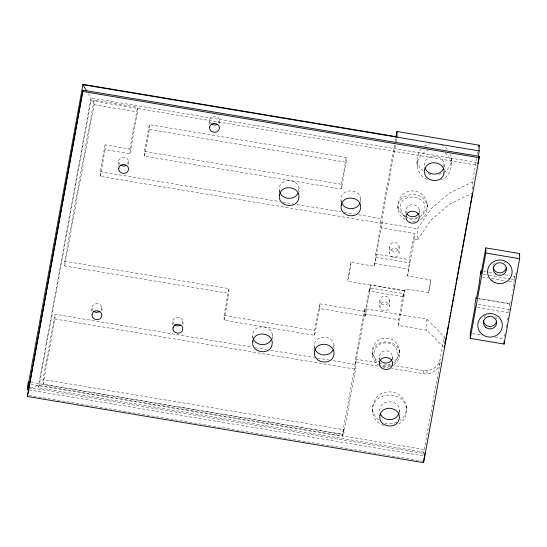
<?xml version="1.0" encoding="UTF-8"?>
<svg xmlns="http://www.w3.org/2000/svg" width="547" height="547" viewBox="0 0 547 547"><rect width="100%" height="100%" fill="white"/><g stroke="black" fill="none" stroke-linecap="round" stroke-linejoin="round"><path stroke-width="0.41" stroke-dasharray="2.73 2.05" d="M92.04 311.578C88.751 301.828 104.176 300.624 101.797 310.826M101.783 307.626L100.682 310.928M118.713 165.303C115.424 155.553 130.849 154.35 128.47 164.551M128.456 161.351L127.355 164.654M172.982 325.096C169.782 314.675 185.891 314.58 182.746 325.144M182.732 321.144L182.308 323.455M209.61 124.231C206.328 114.48 221.754 113.277 219.368 123.478M219.361 120.278L218.26 123.581M252.666 337.998C250.184 322.436 275.531 323.639 272.187 338.894M272.085 337.26L272.174 334.894M279.339 191.723C276.857 176.161 302.211 177.365 298.86 192.619M298.758 190.985L298.847 188.619M314.422 348.309C311.824 333.328 336.46 333.567 333.943 348.412M333.841 347.571L333.93 345.205M341.102 202.034C338.497 187.053 363.133 187.293 360.617 202.137M360.514 201.296L360.61 198.93M379.618 365.362C367.488 359.994 370.722 338.552 384.616 338.313C398.852 336.323 405.361 357.28 393.881 364.671M372.268 355.283C370.62 338.702 398.189 336.938 399.583 353.184M383.837 425.409C366.627 420.889 369.786 392.233 387.905 392.09C406.708 389.56 414.407 417.99 396.848 424.937M372.466 411.946C370.763 390.955 404.452 388.958 406.612 409.313M379.358 360.726C378.449 356.466 380.309 351.051 385.307 350.853C391.372 350.244 393.97 357.129 392.541 362.155M405.19 219.497C391.064 212.393 398.797 187.443 415.029 191.306C429.484 192.79 432.007 215.798 418.414 220.441M397.963 209.084C396.206 191.32 425.744 189.426 427.234 206.834M392.52 356.446L391.953 359.564M399.577 349.923C399.966 354.47 397.642 358.9 393.874 361.41M406.031 213.631C403.713 200.612 422.927 202.568 419.214 215.06M399.201 412.24C401.245 397.327 375.44 399.05 380.356 413.696M406.606 406.592C407.036 411.994 404.507 417.429 400.021 420.493M427.18 179.484C415.583 174.671 414.106 158.008 421.067 148.887M417.238 166.438C416.534 159.204 421.546 152.428 428.322 150.186M419.132 211.771L419.193 210.171M427.228 203.573C427.645 208.448 425.156 213.193 421.115 215.88M443.973 166.739C445.6 151.751 421.005 153.543 424.561 168.326M450.359 153.782C454.092 162.644 447.432 173.269 438.092 174.527M451.364 157.83C452.738 166.705 449.866 177.262 440.301 180.066M394.572 144.839L380.411 222.485L380.432 227.791L375.659 253.945L375.673 257.206L374.305 266.198L351.01 262.307L347.557 281.233L370.859 285.124L365.198 316.166L319.578 308.549L319.564 303.79L365.177 311.407L365.198 316.166M513.202 276.153L514.85 276.433L513.729 283.305A11.35 0.574 -80.5 0 1 512.826 290.279M351.01 262.307L350.265 267.743A11.35 0.574 -80.5 0 1 348.309 278.457L347.557 281.233M403.31 296.782L403.303 293.52L369.471 287.866L369.485 291.127L403.31 296.782L404.452 290.532A11.35 0.574 -80.5 0 0 405.033 289.698L405.245 288.795L428.547 292.686L428.739 291.893A11.35 0.574 -80.5 0 0 430.694 281.179L430.879 279.9L407.577 276.003L407.795 274.546A11.35 0.574 -80.5 0 0 408.356 269.103L409.498 262.854L409.484 259.593L414.257 233.439L380.432 227.791M424.369 452.246L38.673 387.83L91.028 100.71L91.021 97.995L88.477 93.804M444.273 343.796L444.246 336.631L426.817 319.099L364.685 308.72L355.495 359.126L355.529 369.184L343.625 434.455L43.104 384.261L43.083 379.502L54.987 314.231L251.969 347.133M319.578 308.549L314.696 335.332L224.092 320.2L228.974 293.418L64.676 265.972L64.655 261.213L94.063 99.978L137.55 107.239L137.57 111.998L129.954 153.748L105.106 149.598L105.086 144.839L129.94 148.989L129.954 153.748M43.104 384.261L55.008 318.99L54.987 314.231M64.676 265.972L94.077 104.737L94.063 99.978M374.305 266.198L382.1 223.456L100.217 176.373L100.204 171.621L105.086 144.839M100.217 176.373L105.106 149.598M129.94 148.989L137.55 107.239M144.435 151.41L149.317 124.627L346.237 157.515L346.251 162.274L341.369 189.057L144.456 156.168L144.435 151.41L341.355 184.298L341.369 189.057M144.456 156.168L149.338 129.386L149.317 124.627M224.092 320.2L224.072 315.441L228.961 288.659L64.655 261.213M314.696 335.332L314.675 330.573L319.564 303.79M341.355 184.298L346.237 157.515M395.18 141.495L395.789 138.159M30.858 384.363L342.388 436.39L342.381 434.352L355.502 362.387L379.003 366.312M342.388 436.39L343.612 429.696L43.083 379.502M364.685 308.72L364.705 314.019L355.509 364.425L331.94 360.487M365.177 311.407L369.471 287.866M382.1 223.456L382.086 218.697L395.502 145.14M396.11 141.796L397.026 136.777M369.485 291.127L370.627 284.878L404.452 290.532M443.685 347.167L426.858 330.244L398.551 325.513L398.531 319.674L403.303 293.52M398.551 325.513L405.245 288.795M407.577 276.003L414.277 239.285L414.257 233.439M428.547 292.686L430.879 279.9M391.577 365.15L423.46 370.476C430.639 371.652 438.544 367.085 440.034 359.748L444.246 336.631M472.471 189.166L472.444 182.001L476.717 158.582M477.483 154.398L477.934 151.888M29.046 389.984L423.563 455.877L423.556 453.429L440.041 363.01L440.034 359.748M508.833 311.093L509.9 303.599L478.543 298.361M504.519 336.426L505.264 332.337M506.153 327.434L506.604 324.986M507.5 320.077L508.095 316.809M515.759 274.785L516.204 272.338M440.041 363.01C438.557 370.346 430.653 374.921 423.474 373.738L391.59 368.411M414.277 239.285L417.566 239.832L417.532 228.687L431.111 208.769L449.846 192.845L472.444 182.001M417.566 239.832L431.152 219.915L449.88 203.99L472.485 193.146M404.52 291.011L370.859 285.124M420.287 216.783C439.938 194.582 390.25 187.669 402.619 214.424M393.614 363.058C403.33 356.623 395.611 341.15 384.767 342.935C374.716 342.962 369.615 356.993 378.121 362.887M424.342 146.104L428.301 144.203L430.482 143.765M396.835 422.222C392.582 424.226 387.481 424.13 383.112 422.482M30.372 388.479L38.659 385.109L424.356 449.531M417.723 217.508L413.983 218.26L410.147 218.089L406.476 217.009M416.882 218.636L413.764 219.258L410.565 219.121L407.508 218.219M415.488 221.22L410.161 221.35M390.202 364.911L387.085 365.533L383.891 365.396L380.835 364.493M390.715 366.189L387.228 366.893L383.645 366.729L380.22 365.724M476.717 162.411L91.021 97.995L38.659 385.109L38.673 387.83M91.028 100.71L476.724 165.132M94.077 104.737L137.57 111.998M149.338 129.386L346.251 162.274M100.204 171.621L279.428 201.556M282.799 202.117L292.891 203.805M297.103 204.503L340.856 211.812M344.22 212.373L354.319 214.062M358.524 214.766L382.086 218.697M380.411 222.485L417.532 228.687M483.5 271.196L488.45 272.023M489.278 272.16L492.573 272.707M504.949 274.779L509.9 275.606M375.659 253.945L409.484 259.593M483.514 274.457L488.464 275.285M489.285 275.421L509.913 278.867M510.734 279.004L514.864 279.695L514.85 276.433M375.673 257.206L409.498 262.854M482.433 277.055L488.204 278.02M491.507 278.573L505.531 280.912M508.833 281.466L513.783 282.293M374.531 263.456L408.356 269.103M478.604 298.765L509.954 304.002A11.35 0.574 -80.5 0 0 510.727 301.623M478.304 304.364L508.826 309.458M477.49 307.489L508.84 312.727M364.705 314.019L398.531 319.674M472.717 333.643L480.97 335.017M494.994 337.362L504.067 338.88M224.072 315.441L314.675 330.573M355.495 359.126L390.736 365.013M382.36 366.873L388.233 367.851M255.34 347.694L266.28 349.519M270.492 350.224L314.265 357.54M317.629 358.1L328.576 359.926M55.008 318.99L355.529 369.184M30.851 382.319L342.381 434.352M28.191 387.399L423.556 453.429M29.066 395.419L422.742 461.176M430.728 174.555L425.894 172.756M441.415 144.784L445.21 147.027L447.754 149.584M403.228 215.08L405.826 216.619M380.213 362.463C376.015 360.569 372.822 356.644 372.254 352.022M445.231 153.01L448.28 156.08L450.379 159.758L451.384 163.813M423.364 171.266L420.315 168.196L418.216 164.51L417.211 160.462M404.801 216.612L400.609 212.455L398.811 209.296L397.956 205.822M378.606 420.028L375.557 416.958L373.457 413.272L372.452 409.224M210.486 123.239L209.604 121.031M119.588 164.312L118.699 162.097M173.857 324.104L172.975 321.896M92.915 310.587L92.026 308.371M406.024 211.183L406.414 212.749M341.096 200.434L341.478 201.98M379.351 357.458L379.734 359.023M279.332 190.124L279.907 192.435M314.416 346.709L314.99 349.027M252.659 336.391L253.042 337.937M509.9 303.599L509.954 304.002M370.627 284.878L370.695 285.363M444.068 164.374L444.075 167.635M426.817 319.099L426.858 330.244M426.988 370.634L426.995 373.895M423.46 370.476L423.474 373.738M399.078 246.547L399.098 252.393M399.296 409.874L399.303 412.322M389.649 247.353L389.669 253.199M389.307 300.112L389.327 305.951M379.885 300.918L379.905 306.758M343.612 429.696L343.625 434.455M228.961 288.659L228.974 293.418M493.298 265.514A6.626 6.345 -0.2 0 1 494.741 262.533M504.067 261.733A6.626 6.345 -0.2 0 1 505.243 262.95M512.108 294.648A11.35 0.574 -80.5 0 1 511.848 296.071M484.047 317.492A6.626 6.345 -0.2 0 1 486.249 314.976M495.473 316.515A6.626 6.345 -0.2 0 1 496.649 319.598M381.56 303.988A4.732 4.533 -0.2 0 0 389.259 301.288A4.732 4.533 -0.2 0 0 382.968 296.255A4.732 4.533 -0.2 0 0 381.56 303.988M391.331 250.423A4.732 4.533 -0.2 0 0 399.023 247.729A4.732 4.533 -0.2 0 0 392.739 242.69A4.732 4.533 -0.2 0 0 391.331 250.423M391.351 256.269A4.732 4.533 -0.2 0 0 399.043 253.569A4.732 4.533 -0.2 0 0 392.76 248.536A4.732 4.533 -0.2 0 0 391.351 256.269M381.58 309.834A4.732 4.533 -0.2 0 0 389.273 307.134A4.732 4.533 -0.2 0 0 382.989 302.101A4.732 4.533 -0.2 0 0 381.58 309.834"/><path stroke-width="0.82" d="M478.365 156.729L479.179 150.91L479.158 145.201L397.006 131.478L395.939 137.324M397.006 131.478L397.026 136.777L82.973 84.327L27.357 389.703L29.046 389.984M82.994 90.173L27.384 396.486L423.59 462.673L479.199 157.707L479.199 156.346L82.994 90.173L27.384 396.486M478.851 146.869L479.158 145.201M423.583 461.319L425.06 453.203M444.438 346.935L444.745 345.253M445.053 343.571L448.581 324.241M448.882 322.566L449.655 318.361M449.955 316.679L450.721 312.481M451.029 310.799L452.41 303.236M452.718 301.554L453.484 297.356M453.791 295.674L454.557 291.469M454.865 289.787L455.63 285.589M455.931 283.907L456.239 282.225M456.547 280.543L457.313 276.344M457.62 274.662L461.142 255.333M461.449 253.651L462.215 249.453M462.523 247.77L467.124 222.561M467.425 220.879L468.191 216.68M468.499 214.998L468.806 213.316M469.114 211.634L469.88 207.436M470.188 205.754L472.485 193.146M477.866 163.649L479.199 156.346M485.804 247.887L481.039 274.04L481.025 270.779L479.904 277.657A11.35 0.574 -80.5 0 1 478.023 290.423A11.35 0.574 -80.5 0 1 476.129 298.354L476.068 297.951L475.001 303.811L475.015 307.072L470.242 333.226L470.263 338.395L504.088 344.042L519.65 258.704L519.629 253.541L485.804 247.887L485.825 253.056L470.263 338.395M519.335 255.175L519.629 253.541M398.954 412.992C396.801 421.518 383.365 421.778 380.356 413.696M298.006 193.241C294.512 200.441 282.785 199.874 279.907 192.435M359.762 203.552C356.268 210.759 344.542 210.185 341.67 202.752M271.333 339.516C267.839 346.716 256.105 346.148 253.234 338.709M443.22 168.996C439.726 176.202 428 175.628 425.128 168.189M418.626 213.289C416.52 217.542 410.004 217.918 407.221 214.171M333.089 349.827C329.595 357.034 317.869 356.459 314.99 349.027M391.953 359.564C389.847 363.817 383.331 364.193 380.548 360.446M126.419 165.454L124.046 166.247L120.456 165.187M217.323 124.381L214.944 125.174L211.361 124.114M99.745 311.728L96.087 312.46L93.783 311.462M180.695 325.246L177.037 325.985L174.732 324.98M28.868 389.088L27.357 389.703L28.328 381.902L28.335 383.939M82.973 84.327L82.973 84.73L479.179 150.91M83 91.513L479.199 157.707M485.825 253.056L519.65 258.704M82.973 84.73L86.782 91.014M504.074 341.089L504.088 344.042M506.344 267.688A6.626 6.345 -0.2 0 1 493.223 267.168M496.58 321.253A6.626 6.345 -0.2 0 1 483.459 320.727M92.094 314.395C91.041 320.221 100.778 321.773 101.763 316.009C102.822 310.183 93.079 308.638 92.094 314.395M118.774 168.12C117.714 173.946 127.451 175.498 128.436 169.734C129.495 163.909 119.759 162.363 118.774 168.12M173.043 327.913C171.984 333.738 181.727 335.29 182.705 329.533C183.765 323.708 174.028 322.156 173.043 327.913M209.672 127.048C208.612 132.873 218.356 134.425 219.34 128.668C220.393 122.843 210.657 121.29 209.672 127.048M252.776 341.232C250.663 352.883 270.136 355.988 272.105 344.46C274.225 332.815 254.745 329.711 252.776 341.232M279.455 194.958C277.336 206.609 296.816 209.713 298.785 198.185C300.898 186.541 281.418 183.436 279.455 194.958M314.539 351.55C312.419 363.194 331.899 366.299 333.868 354.777C335.981 343.126 316.501 340.029 314.539 351.55M341.212 205.275C339.092 216.92 358.572 220.024 360.541 208.503C362.654 196.852 343.181 193.754 341.212 205.275M379.433 362.387C378.004 370.251 391.153 372.343 392.479 364.569C393.908 356.706 380.767 354.613 379.433 362.387M379.898 415.542C377.779 427.186 397.259 430.291 399.228 418.77C401.341 407.118 381.868 404.014 379.898 415.542M406.106 216.106C404.684 223.969 417.826 226.061 419.159 218.287C420.588 210.424 407.44 208.325 406.106 216.106M424.67 170.035C422.551 181.686 442.031 184.79 444 173.262C446.113 161.618 426.633 158.514 424.67 170.035M482.18 334.367A12.301 11.781 -0.2 0 0 502.187 327.352A12.301 11.781 -0.2 0 0 485.845 314.265A12.301 11.781 -0.2 0 0 482.18 334.367M491.951 280.802A12.301 11.781 -0.2 0 0 511.958 273.787A12.301 11.781 -0.2 0 0 495.616 260.707A12.301 11.781 -0.2 0 0 491.951 280.802M495.582 273.917A6.626 6.345 -0.2 0 0 506.351 270.136A6.626 6.345 -0.2 0 0 497.558 263.093A6.626 6.345 -0.2 0 0 495.582 273.917M485.811 327.482A6.626 6.345 -0.2 0 0 496.587 323.701A6.626 6.345 -0.2 0 0 487.787 316.658A6.626 6.345 -0.2 0 0 485.811 327.482"/></g></svg>
